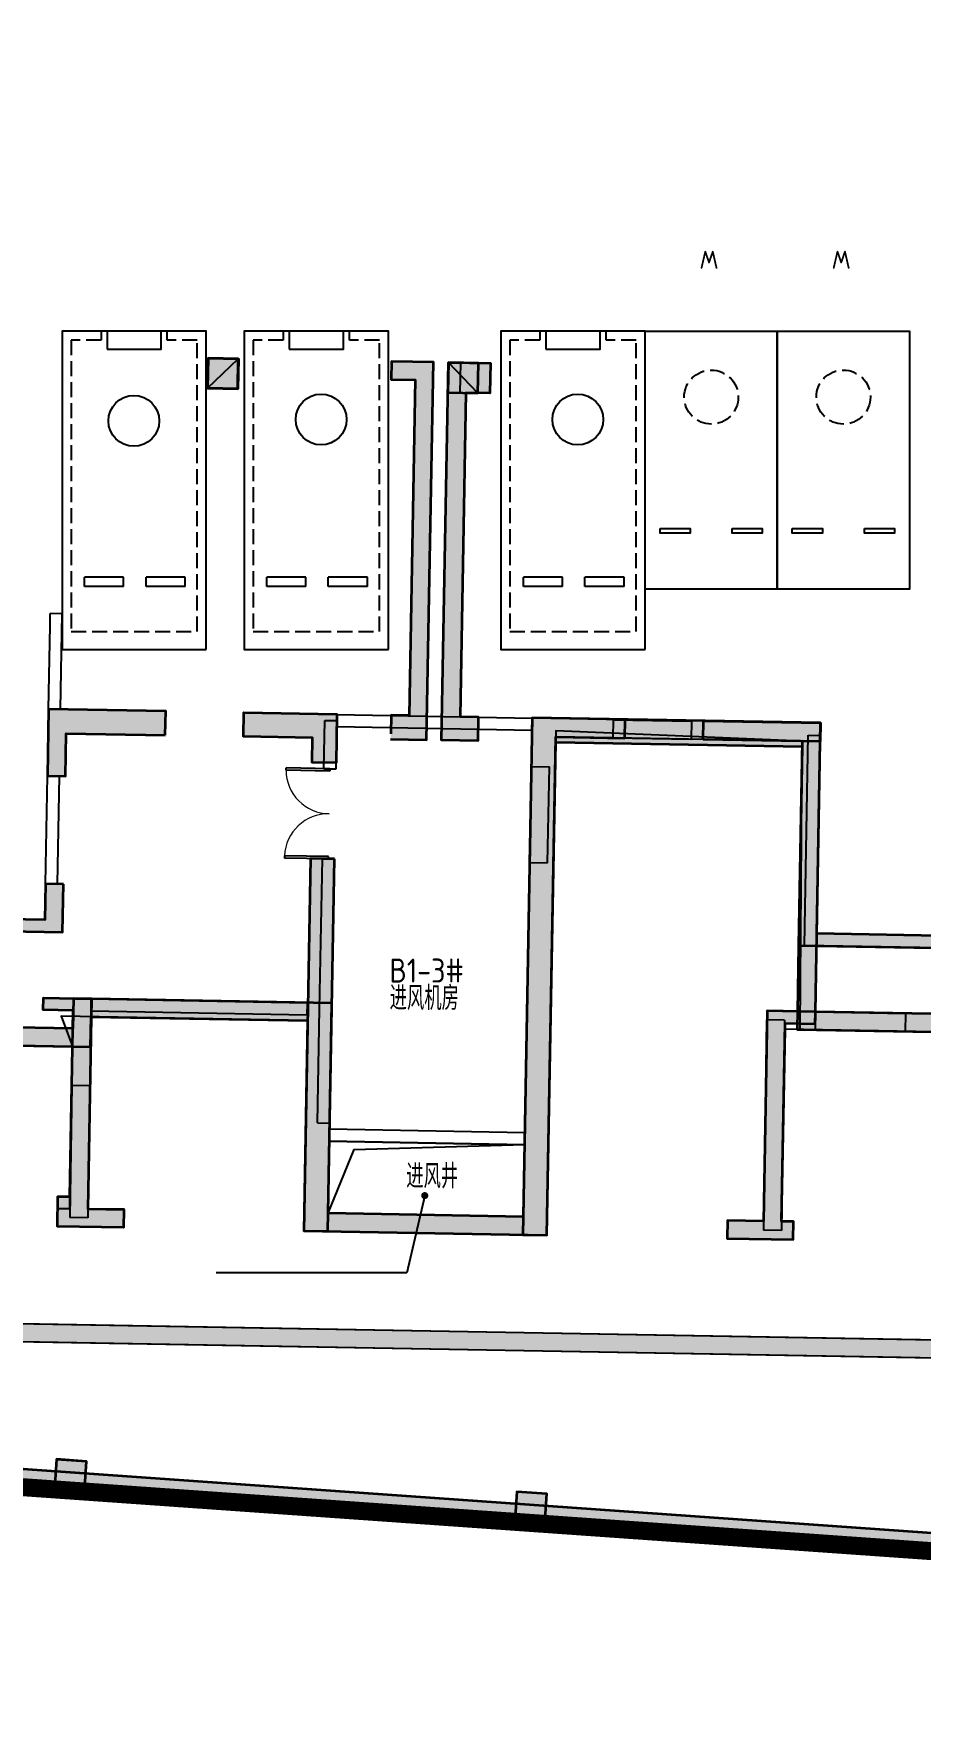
# Model space of a CAD drawing. Extents: x 512858 to 514372, y -232486 to -231710.
# Drawn here: x 512894.62 to 512909.38, y -232126.41 to -232098.47 of the extents above; entities that cross this region are included whole.
import ezdxf
from ezdxf.enums import TextEntityAlignment as Align

# ---------------------------------------------------------------- set-up
doc = ezdxf.new("R2010")
doc.units = 0
doc.header["$LTSCALE"] = 1000
for name, pattern in [('B1F_车位$0$__DASH', [0.35, 0.25, -0.1]), ('B1F_车位$0$DASH', [0.35, 0.25, -0.1]), ('DASH', [0.35, 0.25, -0.1]), ('新块$0$__DASH', [0.35, 0.25, -0.1]), ('新块$0$DASH', [0.35, 0.25, -0.1])]:
    doc.linetypes.add(name, pattern=pattern)
doc.layers.get('0').update_dxf_attribs({"color": 252})
for name, color, linetype in [('_0', 252, 'Continuous'), ('A-ANNO-HATC-PATT', 252, 'Continuous'), ('A-ANNO-NOTE', 252, 'Continuous'), ('A-COLU-CONC', 252, 'Continuous'), ('A-DOOR', 252, 'Continuous'), ('A-DOOR-FIRE', 252, 'Continuous'), ('A-WALL-BLOK', 252, 'Continuous'), ('A-WALL-CONC', 252, 'Continuous'), ('AA-WALL', 252, 'Continuous'), ('AD-普通车位', 252, 'Continuous'), ('B1F_车位$0$A-PARK-W', 252, 'Continuous'), ('B1F_车位$0$AD-微型车位', 252, 'B1F_车位$0$DASH'), ('PUB_HATCH', 252, 'Continuous'), ('WALL', 252, 'Continuous'), ('建-房间名称', 252, 'Continuous'), ('新块$0$A-PARK-D', 252, 'Continuous'), ('新块$0$AD-普通车位', 252, '新块$0$DASH'), ('面积线', 6, 'Continuous'), ('风井', 252, 'Continuous')]:
    doc.layers.add(name, color=color, linetype=linetype)
for name, color, linetype, lineweight in [('s-colu-cons', 252, 'Continuous', 35), ('S-COLU-HATC', 252, 'Continuous', 25), ('S-WALL', 252, 'Continuous', 35), ('S-WALL-HATC', 252, 'Continuous', 25), ('面积-不计容-地下室-1', 4, 'Continuous', 0)]:
    doc.layers.add(name, color=color, linetype=linetype, lineweight=lineweight)
doc.layers.add('数车位', color=252, linetype='Continuous', plot=False)
doc.styles.add('B1F_车位$0$CADReader_TextStyle', font='tssdeng.shx', dxfattribs={"height": 0.2, "bigfont": 'gbcbig.shx'})
doc.styles.add('邻里中心-雨水$0$STANDARD', font='GBENOR', dxfattribs={"bigfont": 'GBCBIG'})

# ---------------------------------------------------------------- blocks, each defined once
blk = doc.blocks.new('新块$0$A$C0EC85F9A')
at = {"layer": '新块$0$A-PARK-D'}
for p, q in [((1025, 1200), (375, 1200)), ((375, 1050), (375, 1200)), ((1025, 1050), (1025, 1200)), ((2050, 1200), (1400, 1200)), ((1400, 1050), (1400, 1200)), ((2050, 1050), (2050, 1200)), ((1025, 1050), (375, 1050)), ((2050, 1050), (1400, 1050))]:
    blk.add_line(p, q, dxfattribs=at)
for points in [[(2400, 0), (2400, 5300), (0, 5300), (0, 0)], [(750, 5000), (1650, 5000), (1650, 5300), (750, 5300)]]:
    blk.add_lwpolyline(points, close=True, dxfattribs=at)
at = {"layer": '新块$0$A-PARK-D', "linetype": '新块$0$__DASH'}
blk.add_lwpolyline([(650, 5300), (650, 5150), (150, 5150), (150, 300), (2250, 300), (2250, 5150), (1750, 5150), (1750, 5300)], dxfattribs=at)
blk = doc.blocks.new('新块$0$dfghgfhfghg')
at = {"layer": '新块$0$A-PARK-D', "extrusion": (-1.87256e-08, 1.87406e-20, 1), "rotation": 8.24447464e-08}
blk.add_blockref('新块$0$A$C0EC85F9A', (-1200, -2800, 0), dxfattribs=at)
blk = doc.blocks.new('A$C040F5B7D')
at = {"layer": '新块$0$AD-普通车位', "extrusion": (2.15467e-06, 6.25413e-07, -1), "zscale": -1}
blk.add_blockref('新块$0$dfghgfhfghg', (-1200, 2800, 0), dxfattribs=at)
blk = doc.blocks.new('CHEWEI')
at = {"layer": 'AD-普通车位', "extrusion": (0, 0, -1), "zscale": -1}
for p in [(-559353, 180398), (-562385, 180398), (-566657, 180398)]:
    blk.add_blockref('A$C040F5B7D', p, dxfattribs=at)
blk = doc.blocks.new('A$C1C124BEE')
at = {"layer": 'S-WALL-HATC', "linetype": 'ByBlock'}
h = blk.add_hatch(color=256, dxfattribs=at)
h.dxf.hatch_style = 1
h.paths.add_polyline_path([(28053, -6200), (28050, -1390), (23250, -1390), (23250, -9700), (20000, -9700), (20000, -6200), (15700, -6200), (15700, -6700), (9099, -6700), (9099, -9700), (2900, -9700), (2900, -4900), (-4000, -4900), (-4000, -9700), (-7500, -9700), (-7502, -9500), (-7600, -9500), (-7600, -1390), (-9100, -1390), (-9100, 4000), (-9000, 4000), (-9000, 4500), (-9500, 4500), (-11024, 4500), (-11019, 4200), (-9500, 4200), (-9500, -1700), (-8000, -1700), (-8000, -10000), (-3700, -10000), (-3700, -5200), (2600, -5200), (2600, -10000), (9399, -10000), (9400, -7000), (16000, -7000), (16000, -6500), (19600, -6500), (19600, -10000), (23650, -10000), (23650, -1790), (27750, -1790), (27754, -6500), (33850, -6500), (33850, -10664), (34150, -10664), (34150, -6200)])
h = blk.add_hatch(color=256, dxfattribs=at)
h.dxf.hatch_style = 1
edge = h.paths.add_edge_path()
edge.add_line((-500, 4500), (-500, 4500))
edge.add_line((41050, -2700), (41050, -2700))
h.paths.add_polyline_path([(27750, -5100), (34150, -5100), (34150, -4900), (31250, -4900), (31250, -4400), (30950, -4400), (30950, -4900), (28050, -4900), (28050, -1700), (27750, -1700)])
at = {"layer": 'S-WALL-HATC'}
h = blk.add_hatch(color=256, dxfattribs=at)
h.dxf.hatch_style = 1
h.paths.add_polyline_path([(17756, 4500), (18256, 4500), (18256, 4000), (17756, 4000)])
at = {"layer": 'S-WALL-HATC', "linetype": 'ByBlock'}
h = blk.add_hatch(color=256, dxfattribs=at)
h.dxf.hatch_style = 1
h.paths.add_polyline_path([(20900, -1790), (21500, -1790), (21500, 4500), (20800, 4500), (20800, 4200), (21200, 4200), (21200, -1390), (20900, -1390)])
h = blk.add_hatch(color=256, dxfattribs=at)
h.dxf.hatch_style = 1
h.paths.add_polyline_path([(22050, -1390), (22350, -1390), (22350, -1790), (21750, -1790), (21750, 4500), (22450, 4500), (22450, 4000), (22050, 4000)])
at = {"layer": 'S-WALL-HATC'}
h = blk.add_hatch(color=256, dxfattribs=at)
h.dxf.hatch_style = 1
h.paths.add_polyline_path([(17150, -1790), (17150, -1390), (15200, -1390), (15200, -2500), (15500, -2500), (15500, -1790)])
h = blk.add_hatch(color=256, dxfattribs=at)
h.dxf.hatch_style = 1
h.paths.add_polyline_path([(20000, -1390), (20000, -2200), (19600, -2200), (19600, -1790), (18450, -1790), (18450, -1390)])
h = blk.add_hatch(color=256, dxfattribs=at)
h.dxf.hatch_style = 1
h.paths.add_polyline_path([(24800, -1700), (24800, -1390), (23250, -1390), (23250, -10000), (23650, -10000), (23650, -1700)])
h = blk.add_hatch(color=256, dxfattribs=at)
h.dxf.hatch_style = 1
h.paths.add_polyline_path([(26100, -1700), (26100, -1390), (28050, -1390), (28050, -1700)])
at = {"layer": 'S-WALL-HATC', "linetype": 'ByBlock'}
h = blk.add_hatch(color=256, dxfattribs=at)
h.dxf.hatch_style = 1
h.paths.add_polyline_path([(20000, -3800), (19600, -3800), (19600, -10000), (20000, -10000)])
at = {"layer": 'S-WALL-HATC'}
h = blk.add_hatch(color=256, dxfattribs=at)
h.dxf.hatch_style = 1
h.paths.add_polyline_path([(15500, -4300), (15200, -4300), (15200, -4900), (12300, -4900), (12300, -4400), (12000, -4400), (12000, -4900), (9100, -4900), (9100, -5100), (15500, -5100)])
at = {"layer": 'S-WALL-HATC', "linetype": 'ByBlock'}
h = blk.add_hatch(color=256, dxfattribs=at)
h.dxf.hatch_style = 1
h.paths.add_polyline_path([(15700, -9500), (15700, -6400), (15200, -6400), (15200, -6200), (16000, -6200), (16000, -9700), (16600, -9700), (16600, -10000), (15500, -10000), (15500, -9500)])
h = blk.add_hatch(color=256, dxfattribs=at)
h.dxf.hatch_style = 1
h.paths.add_polyline_path([(27550, -9700), (27550, -6400), (28050, -6400), (28050, -6200), (27250, -6200), (27250, -9700), (26650, -9700), (26650, -10000), (27750, -10000), (27750, -9700)])
at = {"layer": 'S-WALL', "color": 5, "linetype": 'ByBlock'}
blk.add_lwpolyline([(9400, -7000), (16000, -7000), (16000, -6500), (19600, -6500), (19600, -10000), (23650, -10000), (23650, -1790), (27750, -1790), (27754, -6500), (33850, -6500), (33850, -10664), (34150, -10664), (34150, -6200), (28053, -6200), (28050, -1390), (23250, -1390), (23250, -9700), (20000, -9700), (20000, -6200), (15700, -6200), (15700, -6700), (9099, -6700)], dxfattribs=at)
at = {"layer": 'S-WALL', "linetype": 'ByBlock', "lineweight": 35, "elevation": 0}
for points in [[(17756, 4500), (18256, 4500), (18256, 4000), (17756, 4000)], [(17150, -1790), (17150, -1390), (15200, -1390), (15200, -2500), (15500, -2500), (15500, -1790)], [(26100, -1700), (26100, -1390), (28050, -1390), (28050, -1700)]]:
    blk.add_lwpolyline(points, close=True, dxfattribs=at)
at = {"layer": 'S-WALL', "linetype": 'ByBlock', "lineweight": 35}
for points in [[(20900, -1790), (21500, -1790), (21500, 4500), (20800, 4500), (20800, 4200), (21200, 4200), (21200, -1390), (20900, -1390), (20900, -1700)], [(24800, -1700), (24800, -1390), (23250, -1390), (23250, -10000), (23650, -10000), (23650, -1700), (24800, -1700)]]:
    blk.add_lwpolyline(points, dxfattribs=at)
at = {"layer": 'S-WALL', "linetype": 'ByBlock'}
blk.add_lwpolyline([(22050, -1390), (22350, -1390), (22350, -1790), (21750, -1790), (21750, 4500), (22450, 4500), (22450, 4000), (22050, 4000), (22050, -1390)], dxfattribs=at)
at = {"layer": 'S-WALL', "linetype": 'ByBlock', "lineweight": 35, "elevation": 0}
blk.add_lwpolyline([(20000, -1390), (20000, -1390), (20000, -2200), (19600, -2200), (19600, -1790), (18450, -1790), (18450, -1390), (20000, -1390)], dxfattribs=at)
at = {"layer": 'S-WALL', "linetype": 'ByBlock', "lineweight": 35}
for points in [[(27750, -5100), (34150, -5100), (34150, -4900), (31250, -4900), (31250, -4400), (30950, -4400), (30950, -4900), (28050, -4900), (28050, -1700), (27750, -1700)], [(20000, -3800), (19600, -3800), (19600, -10000), (20000, -10000)], [(15500, -4300), (15200, -4300), (15200, -4900), (12300, -4900), (12300, -4400), (12000, -4400), (12000, -4900), (9100, -4900), (9100, -5100), (15500, -5100)], [(15700, -9500), (15700, -6400), (15200, -6400), (15200, -6200), (16000, -6200), (16000, -9700), (16600, -9700), (16600, -10000), (15500, -10000), (15500, -9500)], [(27550, -9700), (27550, -6400), (28050, -6400), (28050, -6200), (27250, -6200), (27250, -9700), (26650, -9700), (26650, -10000), (27750, -10000), (27750, -9700)]]:
    blk.add_lwpolyline(points, close=True, dxfattribs=at)
blk = doc.blocks.new('A$C5B776904')
at = {"layer": 'S-COLU-HATC'}
for points in [[(29561, -37985), (29570, -37485), (29069, -37476), (29060, -37976)], [(33560, -38058), (33569, -37558), (33069, -37549), (33060, -38049)], [(27011, -56348), (27046, -55850), (26547, -55815), (26513, -56314)], [(34670, -56888), (34705, -56389), (34206, -56354), (34172, -56853)]]:
    blk.add_hatch(color=256, dxfattribs=at).paths.add_polyline_path(points)
at = {"layer": 'S-WALL-HATC'}
h = blk.add_hatch(color=256, dxfattribs=at)
h.paths.add_polyline_path([(74119, -57391), (74119, -59861), (106019, -59861), (106019, -57400), (111069, -57400), (111069, 0), (0, 0), (0, -54446), (41810, -57391)])
h.paths.add_polyline_path([(41820, -57091), (300, -54166), (300, -300), (110769, -300), (110769, -57100), (105719, -57100), (105719, -59561), (74419, -59561), (74419, -57091)], flags=16)
at = {"linetype": 'ByBlock'}
for p, q in [((29060, -37976, 0), (29570, -37485, 0)), ((33560, -38058), (33069, -37549))]:
    blk.add_line(p, q, dxfattribs=at)
at = {"layer": 's-colu-cons', "elevation": 0}
blk.add_lwpolyline([(29561, -37985), (29570, -37485), (29069, -37476), (29060, -37976)], close=True, dxfattribs=at)
at = {"layer": 's-colu-cons'}
for points in [[(33560, -38058), (33569, -37558), (33069, -37549), (33060, -38049)], [(27011, -56348), (27046, -55850), (26547, -55815), (26513, -56314)], [(34670, -56888), (34705, -56389), (34206, -56354), (34172, -56853)]]:
    blk.add_lwpolyline(points, close=True, dxfattribs=at)
at = {"layer": 'S-WALL'}
blk.add_lwpolyline([(41810, -57391), (0, -54446), (0, 0), (111069, 0), (111069, -57400), (106019, -57400), (106019, -59861), (74119, -59861), (74119, -57391)], close=True, dxfattribs=at)
blk.add_lwpolyline([(41824, -57091), (300, -54166), (300, -300), (110769, -300), (110769, -57100), (105719, -57100), (105719, -59561), (74419, -59561), (74419, -57091), (41817, -57091)], dxfattribs=at)
blk = doc.blocks.new('B1F_车位$0$A$C7DEF2C06')
at = {"layer": 'B1F_车位$0$A-PARK-W', "ltscale": 1000}
for points in [[(-1100, 4300), (1100, 4300), (1100, 0), (-1100, 0)], [(-850, 1014), (-350, 1014), (-350, 934), (-850, 934)], [(350, 1014), (850, 1014), (850, 934), (350, 934)]]:
    blk.add_lwpolyline(points, close=True, dxfattribs=at)
at = {"layer": 'B1F_车位$0$A-PARK-W', "linetype": 'B1F_车位$0$__DASH'}
blk.add_circle((0, 3200), 450, dxfattribs=at)
at = {"layer": 'B1F_车位$0$A-PARK-W', "style": 'B1F_车位$0$CADReader_TextStyle'}
blk.add_text('W', height=300, rotation=180, dxfattribs=at).set_placement((123, 5727), align=Align.BOTTOM_LEFT)
blk = doc.blocks.new('B1F_车位$0$微型车停车位')
at = {"layer": 'B1F_车位$0$A-PARK-W', "ltscale": 1000, "extrusion": (2.15475e-06, 3.68434e-06, -1), "rotation": 179.999998871306}
blk.add_blockref('B1F_车位$0$A$C7DEF2C06', (0, 4300), dxfattribs=at)
blk = doc.blocks.new('$DorLib2D$00000002')
for p, q in [((-0.5, 0), (-0.5, 0.4875)), ((-0.475, 0.4875), (-0.5, 0.4875)), ((-0.475, 0), (-0.475, 0.4875)), ((0.475, 0), (0.475, 0.4875)), ((0.475, 0.4875), (0.5, 0.4875)), ((0.5, 0), (0.5, 0.4875)), ((-0.5, 0), (-0.475, 0)), ((0.5, 0), (0.475, 0))]:
    blk.add_line(p, q)
at = {"lineweight": 13}
for centre, start, end in [((-0.4875, 0), 0, 88.53072), ((0.4875, 0), 91.46928, 180)]:
    blk.add_arc(centre, 0.4875, start, end, dxfattribs=at)
blk = doc.blocks.new('B-BZZ')
at = {"layer": 'A-ANNO-HATC-PATT'}
for points in [[(557053, -82533), (557018, -83032), (557517, -83067), (557552, -82568)], [(564712, -83082), (564677, -83580), (565176, -83615), (565210, -83116)]]:
    blk.add_hatch(color=256, dxfattribs=at).paths.add_polyline_path(points, flags=17)
at = {"layer": 'A-COLU-CONC'}
for points in [[(557018, -83032), (557517, -83067), (557552, -82568), (557053, -82533)], [(564677, -83580), (565176, -83615), (565210, -83116), (564712, -83082)]]:
    blk.add_lwpolyline(points, close=True, dxfattribs=at)

msp = doc.modelspace()

# ---------------------------------------------------------------- hatches: boundary and pattern name
at = {"layer": 'A-ANNO-HATC-PATT'}
for points in [[(512897.521, -232103.875), (512897.512, -232104.374), (512898.012, -232104.383), (512898.021, -232103.884)], [(512901.72, -232103.95), (512901.711, -232104.45), (512902.211, -232104.459), (512902.22, -232103.959)], [(512904.264, -232109.897), (512904.259, -232110.197), (512905.559, -232110.22), (512905.565, -232109.92)], [(512902.87, -232112.272), (512903.17, -232112.278), (512903.201, -232110.678), (512902.901, -232110.672)], [(512907.329, -232114.753), (512907.629, -232114.758), (512907.648, -232113.658), (512907.348, -232113.653)], [(512907.117, -232114.898), (512906.817, -232114.894), (512906.763, -232118.393), (512907.063, -232118.398)], [(512907.628, -232114.758), (512907.623, -232115.058), (512909.123, -232115.085), (512909.128, -232114.785)], [(512895.554, -232115.991), (512895.254, -232115.987), (512895.22, -232118.186), (512895.52, -232118.191)], [(512878.733, -232119.818), (512878.581, -232119.966), (512913.325, -232120.588), (512913.427, -232120.44), (512913.33, -232120.288), (512878.886, -232119.671)]]:
    msp.add_hatch(color=252, dxfattribs=at).paths.add_polyline_path(points, flags=17)
at = {"layer": 'A-ANNO-NOTE'}
msp.add_hatch(color=252, dxfattribs=at).paths.add_polyline_path([(512901.187, -232117.82, 1), (512901.067, -232117.82, 1)], flags=17)
at = {"layer": 'PUB_HATCH'}
for points in [[(512910.267, -232123.639), (512910.272, -232123.489), (512868.752, -232120.565), (512868.602, -232120.705), (512868.452, -232120.845), (512910.262, -232123.789)], [(512910.267, -232123.639), (512910.272, -232123.489), (512878.548, -232121.255), (512878.671, -232121.362), (512878.792, -232121.573), (512910.262, -232123.789)]]:
    msp.add_hatch(color=252, dxfattribs=at).paths.add_polyline_path(points, flags=17)

# ---------------------------------------------------------------- linework, layer by layer
at = {"layer": 'A-ANNO-NOTE', "color": 252}
for p, q in [((512901.127, -232117.82), (512900.829, -232119.107)), ((512900.829, -232119.107), (512897.657, -232119.107))]:
    msp.add_line(p, q, dxfattribs=at)
at = {"layer": 'A-COLU-CONC', "color": 252}
for points in [[(512897.512, -232104.374), (512898.012, -232104.383), (512898.021, -232103.884), (512897.521, -232103.875)], [(512901.711, -232104.45), (512902.211, -232104.459), (512902.22, -232103.959), (512901.72, -232103.95)]]:
    msp.add_lwpolyline(points, close=True, dxfattribs=at)
at = {"layer": 'A-DOOR', "color": 252}
msp.add_line((512894.891, -232108.328), (512894.894, -232108.128), dxfattribs=at)
at = {"layer": 'A-WALL-BLOK', "color": 252}
for p, q in [((512895.094, -232108.132), (512894.894, -232108.128)), ((512895.066, -232109.722), (512895.094, -232108.132)), ((512894.866, -232109.718), (512894.891, -232108.328)), ((512894.891, -232108.328), (512894.891, -232108.328)), ((512894.866, -232109.718), (512895.066, -232109.722)), ((512899.45, -232110.711), (512899.465, -232109.906)), ((512899.465, -232109.906), (512899.665, -232109.91)), ((512899.65, -232110.714), (512899.665, -232109.91)), ((512899.662, -232110.013), (512899.666, -232109.813)), ((512902.915, -232109.873), (512899.666, -232109.813)), ((512902.911, -232110.073), (512902.915, -232109.873)), ((512902.911, -232110.073), (512899.662, -232110.013)), ((512907.449, -232113.654), (512907.51, -232110.155)), ((512907.51, -232110.155), (512907.71, -232110.158)), ((512907.652, -232113.458), (512907.71, -232110.158)), ((512894.813, -232112.628), (512894.847, -232110.828)), ((512894.847, -232110.828), (512895.047, -232110.832)), ((512895.013, -232112.632), (512895.047, -232110.832)), ((512899.377, -232114.711), (512899.423, -232112.21)), ((512899.577, -232114.715), (512899.623, -232112.214)), ((512894.813, -232112.628), (512895.013, -232112.632)), ((512913.65, -232113.566), (512907.652, -232113.458)), ((512913.647, -232113.765), (512907.449, -232113.654)), ((512895.572, -232114.542), (512895.568, -232114.742)), ((512895.572, -232114.542), (512899.171, -232114.607)), ((512899.171, -232114.607), (512899.167, -232114.807)), ((512899.342, -232116.61), (512899.377, -232114.711)), ((512899.343, -232116.61), (512899.377, -232114.711)), ((512899.377, -232114.711), (512899.377, -232114.711)), ((512899.542, -232116.613), (512899.577, -232114.715)), ((512899.543, -232116.613), (512899.577, -232114.715)), ((512895.568, -232114.742), (512899.167, -232114.807)), ((512899.342, -232116.61), (512899.542, -232116.613)), ((512899.343, -232116.61), (512899.543, -232116.613)), ((512899.538, -232116.913), (512899.542, -232116.713)), ((512902.788, -232116.972), (512899.538, -232116.913)), ((512902.791, -232116.772), (512899.542, -232116.713)), ((512902.788, -232116.972), (512902.791, -232116.772))]:
    msp.add_line(p, q, dxfattribs=at)
for points in [[(512894.891, -232108.328), (512894.894, -232108.128)], [(512899.45, -232110.711), (512899.65, -232110.714)], [(512899.423, -232112.21), (512899.623, -232112.214)]]:
    msp.add_lwpolyline(points, dxfattribs=at)
at = {"layer": 'A-WALL-CONC', "color": 252}
for p, q in [((512904.264, -232109.897), (512904.259, -232110.197)), ((512904.264, -232109.897), (512905.565, -232109.92)), ((512905.565, -232109.92), (512905.559, -232110.22)), ((512904.259, -232110.197), (512905.559, -232110.22)), ((512902.87, -232112.272), (512902.901, -232110.672)), ((512902.901, -232110.672), (512903.201, -232110.678)), ((512903.17, -232112.278), (512903.201, -232110.678)), ((512902.87, -232112.272), (512903.17, -232112.278)), ((512907.329, -232114.753), (512907.348, -232113.653)), ((512907.348, -232113.653), (512907.648, -232113.658)), ((512907.629, -232114.758), (512907.648, -232113.658)), ((512906.817, -232114.894), (512906.763, -232118.393)), ((512907.117, -232114.898), (512906.817, -232114.894)), ((512907.117, -232114.898), (512907.063, -232118.398)), ((512907.329, -232114.753), (512907.629, -232114.758)), ((512907.628, -232114.758), (512907.623, -232115.058)), ((512907.628, -232114.758), (512909.128, -232114.785)), ((512909.128, -232114.785), (512909.123, -232115.085)), ((512907.623, -232115.058), (512909.123, -232115.085)), ((512895.254, -232115.987), (512895.22, -232118.186)), ((512895.554, -232115.991), (512895.254, -232115.987)), ((512895.554, -232115.991), (512895.52, -232118.191)), ((512895.52, -232118.191), (512895.22, -232118.186)), ((512907.063, -232118.398), (512906.763, -232118.393)), ((512878.886, -232119.671), (512913.33, -232120.288)), ((512878.581, -232119.966), (512913.325, -232120.588))]:
    msp.add_line(p, q, dxfattribs=at)
at = {"layer": 'WALL', "color": 252}
for p, q in [((512910.272, -232123.489), (512868.752, -232120.565)), ((512910.262, -232123.789), (512868.452, -232120.845)), ((512910.272, -232123.489), (512878.548, -232121.255)), ((512910.262, -232123.789), (512878.792, -232121.573))]:
    msp.add_line(p, q, dxfattribs=at)
at = {"layer": '数车位', "color": 252}
for centre in [(512896.285, -232104.919, 0), (512899.402, -232104.896, 0), (512903.674, -232104.896, 0)]:
    msp.add_circle(centre, 0.423, dxfattribs=at)
at = {"layer": '面积-不计容-地下室-1', "linetype": 'DASH', "ltscale": 0.003, "const_width": 0.3}
msp.add_lwpolyline([(512868.452, -232120.845), (512910.262, -232123.789), (512942.571, -232123.789), (512942.571, -232126.259), (512974.471, -232126.259), (512974.471, -232123.799), (512979.521, -232123.799), (512979.521, -232066.399), (512868.452, -232066.399)], close=True, dxfattribs=at)
at = {"layer": '面积线', "color": 252}
msp.add_lwpolyline([(512868.752, -232120.565), (512910.269, -232123.489), (512913.295, -232123.489), (512913.422, -232115.162), (512907.373, -232115.053), (512907.409, -232110.253), (512903.311, -232110.08), (512903.161, -232118.478), (512899.112, -232118.406), (512899.174, -232114.906), (512895.075, -232114.833), (512895.266, -232115.336), (512888.967, -232115.223)], dxfattribs=at)
at = {"layer": '面积线', "color": 252, "elevation": 0}
for points in [[(512909.923, -232115.099), (512907.123, -232115.049), (512907.066, -232118.248), (512907.266, -232118.252), (512907.26, -232118.552), (512906.161, -232118.532), (512906.166, -232118.232), (512906.766, -232118.243), (512906.828, -232114.743), (512907.329, -232114.752), (512907.41, -232110.253), (512903.31, -232110.18), (512903.161, -232118.478), (512899.112, -232118.406), (512899.174, -232114.906), (512895.575, -232114.842), (512895.518, -232118.041), (512896.117, -232118.041), (512896.112, -232118.352), (512895.012, -232118.332), (512895.018, -232118.032), (512895.218, -232118.036), (512895.266, -232115.336), (512892.466, -232115.286)], [(512878.886, -232119.671), (512913.33, -232120.288)]]:
    msp.add_lwpolyline(points, dxfattribs=at)
at = {"layer": '风井', "color": 252}
msp.add_lwpolyline([(512868.753, -232103.66), (512870.271, -232103.687), (512870.165, -232109.586), (512871.665, -232109.613), (512871.516, -232117.911), (512876.015, -232117.992), (512876.021, -232117.692), (512875.821, -232117.688), (512875.88, -232114.389), (512875.88, -232114.389), (512875.903, -232113.08), (512882.202, -232113.202), (512882.174, -232114.802), (512878.674, -232114.739), (512878.62, -232117.739), (512878.32, -232117.733), (512878.32, -232118.033), (512878.615, -232118.038), (512878.58, -232119.966), (512913.325, -232120.588), (512913.273, -232123.486), (512910.269, -232123.486), (512868.752, -232120.565)], close=True, dxfattribs=at)
at = {"layer": '风井', "color": 252, "elevation": 0}
msp.add_lwpolyline([(512899.538, -232116.913), (512902.788, -232116.972), (512902.766, -232118.171), (512899.517, -232118.113)], close=True, dxfattribs=at)
msp.add_lwpolyline([(512899.517, -232118.113), (512899.95, -232117.05), (512902.788, -232116.971)], dxfattribs=at)

# ---------------------------------------------------------------- block references
at = {"color": 252, "xscale": 0.001, "yscale": 0.001, "zscale": 0.001}
msp.add_blockref('CHEWEI', (512338.137, -232289.122), dxfattribs=at)
at = {"layer": '_0', "color": 252, "xscale": 0.001, "yscale": 0.001, "zscale": 0.001}
msp.add_blockref('A$C5B776904', (512868.453, -232066.399), dxfattribs=at)
at = {"layer": 'A-DOOR-FIRE', "color": 252, "xscale": 1.5, "yscale": 1.5, "zscale": 0.2, "rotation": 88.95563082200043}
msp.add_blockref('$DorLib2D$00000002', (512899.536, -232111.462), dxfattribs=at)
at = {"layer": 'AA-WALL', "color": 252, "xscale": 0.001, "yscale": 0.001, "zscale": 0.001}
msp.add_blockref('B-BZZ', (512337.947, -232039.671), dxfattribs=at)
at = {"layer": 'B1F_车位$0$AD-微型车位', "color": 252, "extrusion": (2.15475e-06, -3.68434e-06, -1), "xscale": 0.001, "yscale": 0.001, "zscale": 0.001, "rotation": 180}
for p in [(-512905.895, -232103.423, 1.96), (-512908.095, -232103.423, 1.96)]:
    msp.add_blockref('B1F_车位$0$微型车停车位', p, dxfattribs=at)
at = {"layer": '风井', "color": 252, "xscale": 0.001, "yscale": 0.001, "zscale": 0.001, "rotation": 358.9735741809012}
msp.add_blockref('A$C1C124BEE', (512879.694, -232108.056, 0), dxfattribs=at)

# ---------------------------------------------------------------- texts
at = {"layer": '建-房间名称', "color": 252, "style": '邻里中心-雨水$0$STANDARD'}
for s, p in [('B1-3#', (512900.539, -232114.272)), ('进风机房', (512900.543, -232114.731)), ('进风井', (512900.819, -232117.697))]:
    msp.add_text(s, height=0.4, dxfattribs=at).set_placement(p)

doc.saveas('drawing.dxf')
